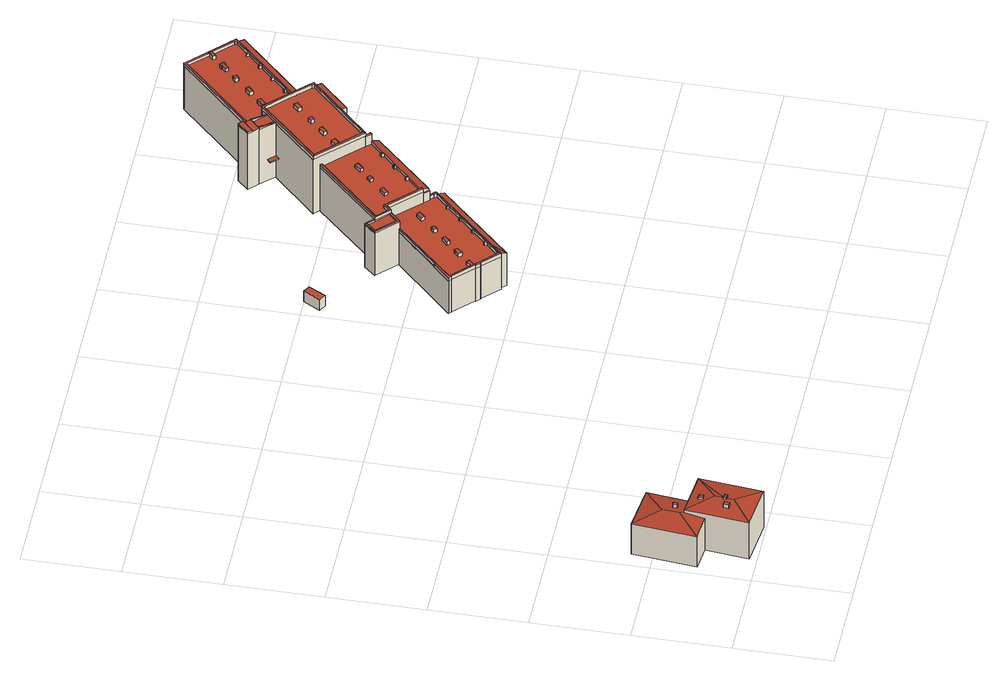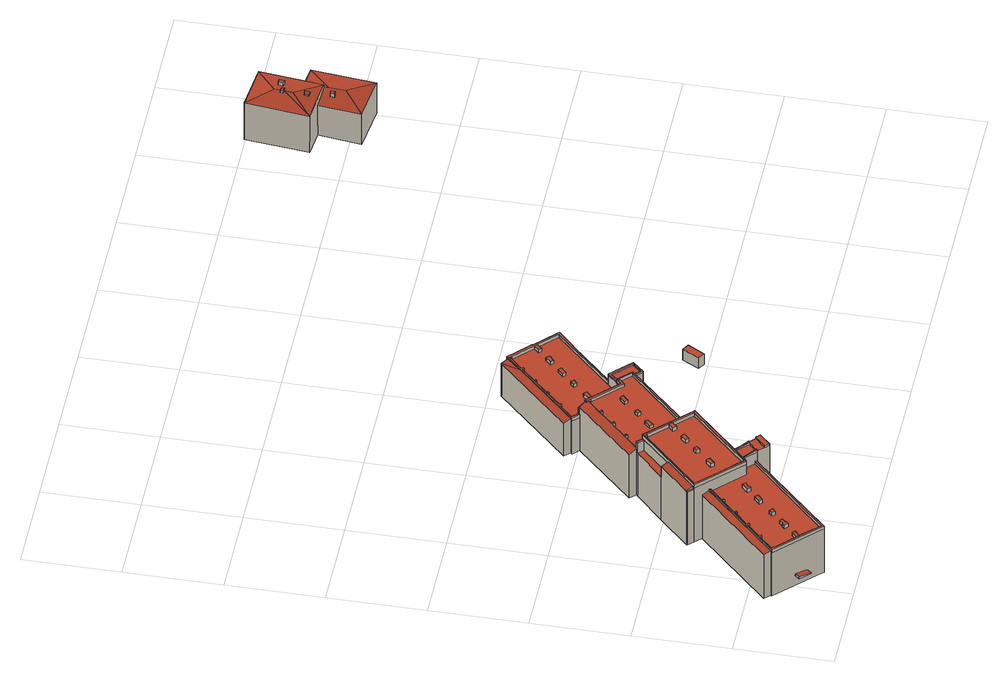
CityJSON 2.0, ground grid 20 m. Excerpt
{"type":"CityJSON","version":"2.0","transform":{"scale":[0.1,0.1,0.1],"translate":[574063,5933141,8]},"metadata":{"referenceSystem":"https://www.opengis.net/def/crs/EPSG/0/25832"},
"CityObjects":{
"building1":{"type":"Building","attributes":{"Grundfläche 2D":"235.596476","Grundhöhe NN":"10.334"},"children":["building1-1","building1-2","building1-3","building1-4"],"geometry":[{"type":"Solid","lod":"3","boundaries":[[[[0,1,2,3]],[[4,0,3,5,6]],[[4,6,7]],[[0,4,7,1]],[[8,9,10,11,12,13,14]],[[14,13,15]],[[16,10,9]],[[11,10,16,15,12]],[[13,12,15]],[[6,5,17,18]],[[7,6,18,19]],[[1,7,19,20]],[[2,1,20,21]],[[22,9,8,14,3,2,21]],[[16,9,22,23]],[[15,16,23,24]],[[5,3,14,15,24,17]],[[23,22,21,20,19,18,17,24]]]],"semantics":{"surfaces":[{"type":"RoofSurface"},{"type":"WallSurface"},{"type":"GroundSurface"}],"values":[[0,0,0,0,0,0,0,0,0,1,1,1,1,1,1,1,1,2]]}}]},
"building1-1":{"type":"BuildingInstallation","parents":["building1"],"geometry":[{"type":"MultiSurface","lod":"3","boundaries":[[[25,26,27,28]],[[28,27,29,30]],[[30,31,25,28]],[[31,32,26,25]],[[27,26,32,29]]],"semantics":{"surfaces":[{"type":"RoofSurface"},{"type":"WallSurface"}],"values":[0,1,1,1,1]}}]},
"building1-2":{"type":"BuildingInstallation","parents":["building1"],"geometry":[{"type":"MultiSurface","lod":"3","boundaries":[[[33,34,35,36]],[[36,35,37,38]],[[33,36,38,39]],[[34,33,39,40]],[[35,34,40,37]]],"semantics":{"surfaces":[{"type":"RoofSurface"},{"type":"WallSurface"}],"values":[0,1,1,1,1]}}]},
"building1-3":{"type":"BuildingInstallation","parents":["building1"],"geometry":[{"type":"MultiSurface","lod":"3","boundaries":[[[41,42,43,44]],[[44,43,45,46]],[[41,44,46,47]],[[42,41,47,48]],[[43,42,48,45]]],"semantics":{"surfaces":[{"type":"RoofSurface"},{"type":"WallSurface"}],"values":[0,1,1,1,1]}}]},
"building1-4":{"type":"BuildingInstallation","parents":["building1"],"geometry":[{"type":"MultiSurface","lod":"3","boundaries":[[[49,50,51,52,53,54,55]],[[50,49,56,57]],[[58,53,52,51,50,57,11,59]],[[58,60,54,53]],[[60,12,55,54]],[[49,55,12,56]]],"semantics":{"surfaces":[{"type":"RoofSurface"},{"type":"WallSurface"}],"values":[0,1,1,1,1,1]}}]},
"building2":{"type":"Building","attributes":{"Grundfläche 2D":"6.353888","Grundhöhe NN":"10.381"},"geometry":[{"type":"Solid","lod":"3","boundaries":[[[[61,62,63,64]],[[65,66,64,63]],[[66,67,61,64]],[[67,68,62,61]],[[68,65,63,62]],[[68,67,66,65]]]],"semantics":{"surfaces":[{"type":"RoofSurface"},{"type":"WallSurface"},{"type":"GroundSurface"}],"values":[[0,1,1,1,1,2]]}}]},
"building3":{"type":"Building","attributes":{"Grundfläche 2D":"1129.569806","Grundhöhe NN":"8.372"},"children":["building3-1","building3-2","building3-3","building3-4","building3-5","building3-6","building3-7","building3-8","building3-9","building3-10","building3-11","building3-12","building3-13","building3-14","building3-15","building3-16","building3-17","building3-18","building3-19","building3-20","building3-21","building3-22","building3-23","building3-24","building3-25"],"geometry":[{"type":"MultiSurface","lod":"3","boundaries":[[[69,70,71,72,73,74,75,76,77,78,79,80,81,82,83,84,85,86,87,88,89,90,91]],[[92,93,94,95,96,97,98,99,100,101,102,103,104,105,106]],[[107,108,109,110,111,112,113,114,115,116,117,118,119,120,121,122,123,124,125]],[[126,127,128,129,130,131,132,133,134,135,136,137,138,139,140,141]],[[142,143,144,145,146,147,148,149,150,151,152,153,154,155,156,157,158,159,160,161,162,163,164,165,166,167,168,169,170,171,172,173]],[[174,175,176,177,178,179,180,181,182,183,184]],[[185,186,187]],[[188,189,190,191,192,193,194,195,196,197,198,199,200,201,202,203,204,205,206]],[[207,208,209,210,211,212,213,214]],[[215,216,217,218,219,220,221,222,223,224,225,226,227,228,229,230,231,232,233,234,235,236,237]],[[238,239,240,241,242,243,244,245,246,247,248,249,250,251,252,253,254,255,256,257,258,259,260,261,262,263,264,265,266]],[[267,268,269,270,271,272,273,274,275]],[[276,277,278,279,280,281]],[[100,282,101]],[[283,284,285,286,287,288,289,290,291,292,293,294,295,101,282,296,297]],[[289,288,298]],[[288,299,298]],[[300,293,292]],[[295,294,301,302]],[[303,304,305,306,307]],[[308,309,310,304]],[[310,311,305,304]],[[312,313,314,315]],[[316,317,318,319,320]],[[321,322,323,324]],[[325,326,327,328,329]],[[330,331,332,333]],[[74,73,186,185]],[[185,187,75,74]],[[187,334,335,77,76,75]],[[335,336,337,79,78,77]],[[80,79,337,338]],[[338,339,81,80]],[[82,81,339,340]],[[340,341,83,82]],[[341,342,84,83]],[[342,343,344,86,85,84]],[[86,344,345,311,310,87]],[[310,309,88,87]],[[89,190,189,90]],[[189,188,91,90]],[[188,206,69,91]],[[70,205,204,71]],[[204,203,72,71]],[[94,346,347,348,95]],[[95,348,349,350,96]],[[351,97,96,350]],[[351,352,98,97]],[[98,352,353,296,282,99]],[[100,99,282]],[[101,215,237,102]],[[237,236,103,102]],[[236,235,104,103]],[[235,234,105,104]],[[234,233,106,105]],[[92,106,233,232]],[[93,92,232,231]],[[116,115,114,139,138,137,136,135,134,117]],[[134,133,132,131,130,120,119,118,117]],[[130,129,121,120]],[[129,128,122,121]],[[128,127,123,122]],[[354,355,125,124,126,356,314,313]],[[355,357,358,108,107,125]],[[358,359,178,360,177,176,361,362,175,363,364,140,113,112,111,110,109,108]],[[320,170,169,244,243,358,357,355,322,365,366,316]],[[240,239,144,143]],[[239,238,145,144]],[[265,264,149,148]],[[264,263,150,149]],[[151,150,263,262]],[[260,153,152,151,262,261]],[[154,153,260,259]],[[259,258,155,154]],[[258,257,156,155]],[[157,156,257,256]],[[158,157,256,255]],[[255,254,159,158]],[[254,253,160,159]],[[161,160,253,252]],[[252,251,162,161]],[[251,250,163,162]],[[250,249,164,163]],[[165,164,249,248]],[[248,247,166,165]],[[247,246,167,166]],[[246,245,168,167]],[[245,244,169,168]],[[171,170,320,319,318,367,368]],[[368,369,370,173,172,171]],[[370,371,142,173]],[[370,369,368,372,373,374]],[[375,346,94,93,231,230,278,126,141,140,376,377]],[[327,326,356,126,278,277]],[[355,354,323,322]],[[378,379,376,140,364,363,175,380,381]],[[178,359,358,243,242,241]],[[367,382,372,368]],[[371,370,374,383]],[[380,175,174,184,384,378,381]],[[143,142,371,383,385,180,179,178,241,240]],[[386,387,335,334,187,186,388,389]],[[390,337,336,335,387,391]],[[338,337,390,392]],[[339,338,392,393]],[[340,339,393,394]],[[341,340,394,395]],[[342,341,395,396]],[[397,344,343,342,396,398]],[[344,397,399,345]],[[193,400,401,194]],[[402,196,195,194,401,403]],[[210,209,404,405]],[[186,73,72,203,211,210,405,388]],[[211,203,202,212]],[[209,208,207,406,407,404]],[[348,214,213,212,350,349]],[[350,212,202,201,351]],[[352,351,201,200,332]],[[353,352,332,331]],[[346,375,406,207,214,348,347]],[[287,286,279,278,230,229]],[[408,329,281,280,279,286,285,409]],[[277,276,281,329,328,327]],[[197,410,297,296,353,331,330,410]],[[196,402,411,284,283,297,410,197]],[[285,284,411,409]],[[287,229,228,288]],[[288,228,227,299]],[[298,299,227,226]],[[298,226,225,289]],[[290,289,225,224]],[[290,224,223,291]],[[291,223,222,292]],[[292,222,221,300]],[[300,221,220,293]],[[293,220,219,294]],[[294,219,218,301]],[[301,218,217,302]],[[302,217,216,295]],[[101,295,216,215]],[[191,309,308,304,303,307,193,192]],[[311,345,399,412,305]],[[306,413,400,193,307]],[[306,305,412,413]],[[314,356,326,325,315]],[[312,315,325,414,415,324]],[[313,312,324,323,354]],[[317,316,366,416]],[[317,416,382,367,318]],[[321,324,415,417]],[[322,321,417,365]],[[268,267,184,183]],[[268,183,182,269]],[[180,271,270,269,182,181]],[[272,271,180,385,418,273]],[[274,273,418,419]],[[267,275,274,419,384,184]],[[325,329,408,414]],[[332,200,199,333]],[[197,410,330,333,199,198]],[[409,411,402,403,401,400,413,412,399,397,398,396,395,394,393,392,390,391,387,386,389,388,405,404,407,406,375,377,376,379,378,384,419,418,385,383,374,373,372,382,416,366,365,417,415,414,408]]],"semantics":{"surfaces":[{"type":"RoofSurface"},{"type":"WallSurface"},{"type":"GroundSurface"}],"values":[0,0,0,0,0,0,0,0,0,0,0,0,0,0,0,0,0,0,0,0,0,0,0,0,0,0,0,1,1,1,1,1,1,1,1,1,1,1,1,1,1,1,1,1,1,1,1,1,1,1,1,1,1,1,1,1,1,1,1,1,1,1,1,1,1,1,1,1,1,1,1,1,1,1,1,1,1,1,1,1,1,1,1,1,1,1,1,1,1,1,1,1,1,1,1,1,1,1,1,1,1,1,1,1,1,1,1,1,1,1,1,1,1,1,1,1,1,1,1,1,1,1,1,1,1,1,1,1,1,1,1,1,1,1,1,1,1,1,1,1,1,1,1,1,1,1,1,1,1,1,1,1,1,1,1,1,1,1,1,1,1,2]}}]},
"building3-1":{"type":"BuildingInstallation","parents":["building3"],"geometry":[{"type":"MultiSurface","lod":"3","boundaries":[[[348,347,420,421,422,423,350,349,424,425,426]],[[208,209,421,420,347,207]],[[209,210,422,421]],[[210,211,423,422]],[[212,350,423,211]],[[349,350,212,213]],[[427,424,349,213]],[[425,424,427,428]],[[426,425,428,429]],[[214,348,426,429]],[[347,348,214,207]]],"semantics":{"surfaces":[{"type":"RoofSurface"},{"type":"WallSurface"}],"values":[0,1,1,1,1,1,1,1,1,1,1]}}]},
"building3-2":{"type":"BuildingInstallation","parents":["building3"],"geometry":[{"type":"MultiSurface","lod":"3","boundaries":[[[430,431,432,433]],[[433,432,434,435]],[[430,433,435,436]],[[431,430,436,437]],[[432,431,437,434]]],"semantics":{"surfaces":[{"type":"RoofSurface"},{"type":"WallSurface"}],"values":[0,1,1,1,1]}}]},
"building3-3":{"type":"BuildingInstallation","parents":["building3"],"geometry":[{"type":"MultiSurface","lod":"3","boundaries":[[[438,439,440,441]],[[441,440,442,443]],[[438,441,443,444]],[[439,438,444,445]],[[440,439,445,442]]],"semantics":{"surfaces":[{"type":"RoofSurface"},{"type":"WallSurface"}],"values":[0,1,1,1,1]}}]},
"building3-4":{"type":"BuildingInstallation","parents":["building3"],"geometry":[{"type":"MultiSurface","lod":"3","boundaries":[[[446,447,448,449]],[[449,448,450,451]],[[446,449,451,452]],[[447,446,452,453]],[[448,447,453,450]]],"semantics":{"surfaces":[{"type":"RoofSurface"},{"type":"WallSurface"}],"values":[0,1,1,1,1]}}]},
"building3-5":{"type":"BuildingInstallation","parents":["building3"],"geometry":[{"type":"MultiSurface","lod":"3","boundaries":[[[454,455,456,457]],[[458,457,456,459,460]],[[458,461,454,457]],[[462,463,455,454,461]],[[463,459,456,455]]],"semantics":{"surfaces":[{"type":"RoofSurface"},{"type":"WallSurface"}],"values":[0,1,1,1,1]}}]},
"building3-6":{"type":"BuildingInstallation","parents":["building3"],"geometry":[{"type":"MultiSurface","lod":"3","boundaries":[[[464,465,466,467]],[[467,466,468,469]],[[464,467,469,470]],[[465,464,470,471]],[[466,465,471,468]]],"semantics":{"surfaces":[{"type":"RoofSurface"},{"type":"WallSurface"}],"values":[0,1,1,1,1]}}]},
"building3-7":{"type":"BuildingInstallation","parents":["building3"],"geometry":[{"type":"MultiSurface","lod":"3","boundaries":[[[472,459,463,114,113,473,124,123,474]],[[140,141,126,124,473,113]],[[127,475,474,123]],[[472,474,475,476]],[[476,460,459,472]],[[463,462,139,114]]],"semantics":{"surfaces":[{"type":"RoofSurface"},{"type":"WallSurface"}],"values":[0,1,1,1,1,1]}}]},
"building3-8":{"type":"BuildingInstallation","parents":["building3"],"geometry":[{"type":"MultiSurface","lod":"3","boundaries":[[[477,478,479,480]],[[480,479,481,482]],[[477,480,482,483]],[[478,477,483,484]],[[479,478,484,481]]],"semantics":{"surfaces":[{"type":"RoofSurface"},{"type":"WallSurface"}],"values":[0,1,1,1,1]}}]},
"building3-9":{"type":"BuildingInstallation","parents":["building3"],"geometry":[{"type":"MultiSurface","lod":"3","boundaries":[[[485,486,487,488]],[[488,487,489,490]],[[485,488,490,491]],[[486,485,491,492]],[[487,486,492,489]]],"semantics":{"surfaces":[{"type":"RoofSurface"},{"type":"WallSurface"}],"values":[0,1,1,1,1]}}]},
"building3-10":{"type":"BuildingInstallation","parents":["building3"],"geometry":[{"type":"MultiSurface","lod":"3","boundaries":[[[493,494,495,496,497,498,499]],[[500,501,497,496]],[[501,502,503,499,498,497]],[[503,504,493,499]],[[504,505,494,493]],[[495,494,505,506]],[[506,500,496,495]]],"semantics":{"surfaces":[{"type":"RoofSurface"},{"type":"WallSurface"}],"values":[0,1,1,1,1,1,1]}}]},
"building3-11":{"type":"BuildingInstallation","parents":["building3"],"geometry":[{"type":"MultiSurface","lod":"3","boundaries":[[[507,508,509,510]],[[510,509,511,512]],[[507,510,512,513]],[[508,507,513,514]],[[509,508,514,511]]],"semantics":{"surfaces":[{"type":"RoofSurface"},{"type":"WallSurface"}],"values":[0,1,1,1,1]}}]},
"building3-12":{"type":"BuildingInstallation","parents":["building3"],"geometry":[{"type":"MultiSurface","lod":"3","boundaries":[[[515,516,517,518]],[[518,517,519,520]],[[515,518,520,521]],[[516,515,521,522]],[[517,516,522,519]]],"semantics":{"surfaces":[{"type":"RoofSurface"},{"type":"WallSurface"}],"values":[0,1,1,1,1]}}]},
"building3-13":{"type":"BuildingInstallation","parents":["building3"],"geometry":[{"type":"MultiSurface","lod":"3","boundaries":[[[523,524,525,526,527,528]],[[526,525,529,265]],[[148,526,265]],[[148,147,527,526]],[[147,146,145,238,530,524,523,528,527]],[[525,524,530,529]]],"semantics":{"surfaces":[{"type":"RoofSurface"},{"type":"WallSurface"}],"values":[0,1,1,1,1,1]}}]},
"building3-14":{"type":"BuildingInstallation","parents":["building3"],"geometry":[{"type":"MultiSurface","lod":"3","boundaries":[[[531,532,533,534,535,536,537,538,539]],[[540,541,536,535]],[[541,542,537,536]],[[538,537,542,543]],[[543,544,545,531,539,538]],[[545,546,532,531]],[[546,547,533,532]],[[547,548,534,533]],[[548,540,535,534]]],"semantics":{"surfaces":[{"type":"RoofSurface"},{"type":"WallSurface"}],"values":[0,1,1,1,1,1,1,1,1]}}]},
"building3-15":{"type":"BuildingInstallation","parents":["building3"],"geometry":[{"type":"MultiSurface","lod":"3","boundaries":[[[549,550,551,552]],[[552,551,275,272]],[[549,552,272,273]],[[550,549,273,274]],[[551,550,274,275]]],"semantics":{"surfaces":[{"type":"RoofSurface"},{"type":"WallSurface"}],"values":[0,1,1,1,1]}}]},
"building3-16":{"type":"BuildingInstallation","parents":["building3"],"geometry":[{"type":"MultiSurface","lod":"3","boundaries":[[[360,553,177]],[[554,555,556,557,558,559,553,360]],[[555,554,360,178,179,180,271,556]],[[269,558,557,556,271,180,181,182]],[[559,558,269,182,560,177,553]]],"semantics":{"surfaces":[{"type":"RoofSurface"},{"type":"WallSurface"}],"values":[0,0,1,1,1]}}]},
"building3-17":{"type":"BuildingInstallation","parents":["building3"],"geometry":[{"type":"MultiSurface","lod":"3","boundaries":[[[362,361,561]],[[562,563,564,362,561,565]],[[563,562,566]],[[561,361,176,567,568,183,268,566,562,565]],[[563,566,268,183,184,267]],[[267,184,174,175,362,564,563]]],"semantics":{"surfaces":[{"type":"RoofSurface"},{"type":"WallSurface"}],"values":[0,0,0,1,1,1]}}]},
"building3-18":{"type":"BuildingInstallation","parents":["building3"],"geometry":[{"type":"MultiSurface","lod":"3","boundaries":[[[569,570,571,572]],[[572,571,573,574]],[[569,572,574,575]],[[570,569,575,576]],[[571,570,576,573]]],"semantics":{"surfaces":[{"type":"RoofSurface"},{"type":"WallSurface"}],"values":[0,1,1,1,1]}}]},
"building3-19":{"type":"BuildingInstallation","parents":["building3"],"geometry":[{"type":"MultiSurface","lod":"3","boundaries":[[[577,70,69,578]],[[579,578,69,206]],[[579,580,577,578]],[[205,70,577,580]]],"semantics":{"surfaces":[{"type":"RoofSurface"},{"type":"WallSurface"}],"values":[0,1,1,1]}}]},
"building3-20":{"type":"BuildingInstallation","parents":["building3"],"geometry":[{"type":"MultiSurface","lod":"3","boundaries":[[[581,582,583,584]],[[585,586,584,583]],[[586,587,581,584]],[[582,581,587,588]],[[583,582,588,585]]],"semantics":{"surfaces":[{"type":"RoofSurface"},{"type":"WallSurface"}],"values":[0,1,1,1,1]}}]},
"building3-21":{"type":"BuildingInstallation","parents":["building3"],"geometry":[{"type":"MultiSurface","lod":"3","boundaries":[[[589,590,591,592]],[[593,594,592,591]],[[589,592,594,595]],[[595,596,590,589]],[[591,590,596,593]]],"semantics":{"surfaces":[{"type":"RoofSurface"},{"type":"WallSurface"}],"values":[0,1,1,1,1]}}]},
"building3-22":{"type":"BuildingInstallation","parents":["building3"],"geometry":[{"type":"MultiSurface","lod":"3","boundaries":[[[410,597,598,599,600,601,602,603,604,605,606,607,608,609,610,611,612,613,614,615,616,89,88,617,618,619,620]],[[620,196,197,410]],[[410,197,198,597]],[[598,597,198,621]],[[599,598,621,622]],[[622,623,600,599]],[[623,624,601,600]],[[602,601,624,625]],[[625,626,603,602]],[[604,603,626,627]],[[627,628,605,604]],[[628,629,606,605]],[[607,606,629,630]],[[630,631,608,607]],[[609,608,631,632]],[[632,633,610,609]],[[633,634,611,610]],[[634,635,612,611]],[[613,612,635,636]],[[636,637,614,613]],[[615,614,637,638]],[[638,639,616,615]],[[89,616,639,190]],[[88,309,191,192,193,194,618,617]],[[194,195,196,620,619,618]]],"semantics":{"surfaces":[{"type":"RoofSurface"},{"type":"WallSurface"}],"values":[0,1,1,1,1,1,1,1,1,1,1,1,1,1,1,1,1,1,1,1,1,1,1,1,1]}}]},
"building3-23":{"type":"BuildingInstallation","parents":["building3"],"geometry":[{"type":"MultiSurface","lod":"3","boundaries":[[[640,641,642,643]],[[643,642,644,645]],[[640,643,645,646]],[[641,640,646,647]],[[642,641,647,644]]],"semantics":{"surfaces":[{"type":"RoofSurface"},{"type":"WallSurface"}],"values":[0,1,1,1,1]}}]},
"building3-24":{"type":"BuildingInstallation","parents":["building3"],"geometry":[{"type":"MultiSurface","lod":"3","boundaries":[[[648,649,650,380]],[[651,381,380,650]],[[381,652,648,380]],[[652,653,649,648]],[[653,651,650,649]],[[653,652,381,651]]],"semantics":{"surfaces":[{"type":"RoofSurface"},{"type":"WallSurface"},{"type":"OuterCeilingSurface"}],"values":[0,1,1,1,1,2]}}]},
"building3-25":{"type":"BuildingInstallation","parents":["building3"],"geometry":[{"type":"MultiSurface","lod":"3","boundaries":[[[654,655,656,657,658]],[[654,658,659,660]],[[655,654,660,661]],[[656,655,661,662]],[[658,657,656,662,659]],[[661,660,659,662]]],"semantics":{"surfaces":[{"type":"RoofSurface"},{"type":"WallSurface"},{"type":"OuterCeilingSurface"}],"values":[0,1,1,1,1,2]}}]}
},
"vertices":[
[54,151,109],[0,107,100],[51,102,104],[56,143,109],[57,186,109],[99,139,100],[110,228,100],[14,239,100],[51,102,116],[41,12,116],[94,53,124],[95,67,124],[96,72,124],[98,91,124],[56,143,116],[151,133,116],[137,2,116],[99,139,23],[110,228,23],[14,239,23],[0,107,23],[51,102,23],[41,12,23],[137,2,23],[151,133,23],
[69,159,114],[75,159,114],[76,168,114],[69,168,114],[76,168,105],[69,168,107],[69,159,107],[75,159,105],
[97,112,124],[98,121,122],[88,122,122],[88,112,124],[88,122,119],[88,112,121],[97,112,121],[98,121,119],
[71,58,129],[79,58,129],[80,68,129],[72,69,129],[80,68,122],[72,69,120],[71,58,120],[79,58,122],
[92,73,128],[92,67,128],[95,67,128],[99,66,128],[101,66,128],[102,72,128],[96,72,128],[92,73,124],[92,67,124],[101,66,123],[99,66,124],[102,72,123],
[613,954,51],[632,989,51],[618,997,51],[599,962,51],[618,997,24],[599,962,24],[613,954,24],[632,989,24],
[706,679,96],[701,684,96],[664,720,96],[782,839,96],[780,841,96],[694,754,96],[693,755,96],[658,721,96],[658,720,96],[661,717,96],[662,715,96],[663,716,96],[704,676,96],[703,675,96],[711,667,96],[712,667,96],[746,634,96],[746,633,96],[750,637,96],[749,638,96],[748,640,96],[745,643,96],[744,642,96],[779,886,123],[910,1017,123],[907,1020,123],[775,886,123],[802,860,123],[813,870,123],[873,810,123],[877,814,123],[875,816,123],[874,817,123],[870,822,123],[870,821,123],[869,821,123],[813,877,123],[801,865,123],[1084,1094,151],[1022,1156,151],[1019,1154,151],[1009,1144,151],[990,1125,151],[899,1034,151],[895,1031,151],[902,1031,151],[982,1111,151],[983,1113,151],[1021,1151,151],[1074,1099,151],[1075,1098,151],[1100,1072,151],[1100,1071,151],[1103,1068,151],[985,950,151],[983,944,151],[1109,1070,151],[983,944,143],[985,950,143],[1103,1068,143],[1100,1071,143],[1100,1072,143],[1075,1098,143],[1074,1098,143],[1066,1107,143],[1021,1151,143],[1012,1142,143],[992,1121,143],[983,1113,143],[982,1111,143],[902,1031,143],[895,1031,143],[897,1030,143],[985,1169,123],[987,1166,123],[1149,1327,123],[1185,1290,123],[1186,1290,123],[1186,1291,123],[1190,1286,123],[1227,1249,123],[1226,1248,123],[1230,1244,123],[1203,1217,123],[1202,1217,123],[1199,1220,123],[1196,1218,123],[1200,1214,123],[1173,1187,123],[1169,1191,123],[1166,1188,123],[1170,1184,123],[1142,1157,123],[1139,1160,123],[1136,1158,123],[1140,1154,123],[1112,1126,123],[1108,1130,123],[1106,1128,123],[1110,1124,123],[1082,1096,123],[1084,1094,123],[1236,1246,123],[1151,1330,123],[1149,1333,123],[974,1136,143],[987,1122,143],[990,1125,143],[1007,1142,143],[1009,1144,143],[987,1166,143],[983,1171,143],[983,1170,143],[981,1168,143],[964,1152,143],[961,1149,143],[694,754,88],[780,841,88],[693,755,88],[744,642,88],[745,643,88],[748,640,88],[749,638,88],[750,638,88],[898,788,88],[900,790,88],[899,792,88],[887,803,88],[886,802,88],[884,800,88],[883,799,88],[873,810,88],[813,870,88],[802,860,88],[782,839,88],[664,720,88],[701,684,88],[706,679,88],[778,889,113],[765,901,113],[762,904,113],[740,881,113],[782,839,113],[802,860,113],[799,863,113],[775,886,113],[874,817,116],[902,844,116],[898,848,116],[901,851,116],[904,847,116],[931,874,116],[927,878,116],[928,878,116],[930,881,116],[934,877,116],[961,904,116],[957,908,116],[960,911,116],[964,907,116],[992,935,116],[983,944,116],[910,1017,116],[779,886,116],[801,865,116],[813,877,116],[869,821,116],[870,821,116],[870,822,116],[1185,1290,116],[1149,1327,116],[987,1166,116],[1009,1144,116],[1019,1154,116],[1022,1156,116],[1082,1096,116],[1110,1124,116],[1106,1128,116],[1108,1130,116],[1112,1126,116],[1140,1154,116],[1136,1158,116],[1139,1160,116],[1142,1157,116],[1170,1184,116],[1166,1188,116],[1169,1191,116],[1173,1187,116],[1200,1214,116],[1196,1218,116],[1199,1220,116],[1202,1217,116],[1203,1217,116],[1230,1244,116],[1226,1248,116],[1227,1249,116],[1190,1286,116],[1186,1291,116],[961,1149,147],[964,1152,147],[981,1168,147],[983,1170,147],[983,1171,147],[972,1183,147],[964,1191,147],[941,1168,147],[949,1161,147],[996,939,140],[987,948,140],[983,944,140],[993,934,140],[995,935,140],[997,938,140],[877,814,121],[887,803,115],[1006,923,115],[995,935,122],[993,934,122],[992,935,123],[964,907,123],[961,904,123],[934,877,123],[930,881,125],[928,878,125],[931,874,123],[904,847,123],[902,844,123],[875,812,121],[886,802,115],[957,908,125],[960,911,125],[927,878,125],[901,851,125],[898,848,125],[836,726,93],[777,665,93],[759,625,88],[909,776,88],[898,788,93],[750,638,93],[749,638,93],[750,637,93],[749,636,93],[1118,1056,142],[1107,1067,146],[1046,1007,146],[1057,995,142],[1095,1083,116],[1245,1232,116],[1234,1244,119],[1172,1182,119],[1084,1094,119],[1120,1058,140],[1109,1070,140],[1107,1067,140],[1118,1056,140],[1057,995,115],[1046,1007,115],[987,948,115],[996,939,115],[997,938,115],[886,802,111],[875,812,111],[873,810,111],[883,799,111],[658,721,88],[658,720,88],[661,717,88],[662,715,88],[663,716,88],[704,676,88],[703,675,88],[711,667,88],[712,667,88],[746,634,88],[746,633,88],[749,636,88],[907,1020,116],[778,889,116],[775,886,116],[799,863,116],[802,860,116],[813,870,116],[873,810,116],[875,812,116],[1107,1067,143],[1109,1070,143],[1046,1007,143],[1084,1094,143],[1022,1156,143],[1019,1154,143],[1009,1144,144],[990,1125,144],[987,1122,144],[979,1114,143],[899,1034,143],[1109,1070,4],[1095,1083,4],[1234,1244,116],[1236,1246,116],[1151,1330,116],[1149,1333,116],[985,1169,116],[1236,1246,4],[1151,1330,4],[1149,1333,4],[907,1020,4],[895,1031,4],[897,1030,4],[987,1122,4],[899,1034,4],[987,1122,60],[987,1122,58],[1234,1244,4],[985,1169,4],[961,1149,4],[983,1171,4],[658,721,4],[658,720,4],[780,841,4],[693,755,4],[662,715,4],[661,717,4],[663,716,4],[704,676,4],[703,675,4],[711,667,4],[712,667,4],[746,633,4],[746,634,4],[749,636,4],[898,788,4],[900,790,4],[887,803,4],[899,792,4],[762,904,4],[740,881,4],[778,889,4],[765,901,4],[997,938,4],[995,935,4],[886,802,96],[1006,923,4],[759,625,4],[909,776,4],[1057,995,4],[1118,1056,4],[1245,1232,4],[1120,1058,4],[964,1191,4],[941,1168,4],
[765,901,116],[762,904,116],[740,881,116],[782,839,116],[782,845,116],[745,881,116],[762,899,116],[782,845,113],[745,881,113],[762,899,113],
[907,941,123],[912,936,123],[924,948,123],[918,953,123],[924,948,116],[918,953,116],[907,941,116],[912,936,116],
[847,881,123],[853,876,123],[864,887,123],[858,892,123],[864,887,116],[858,892,116],[847,881,116],[853,876,116],
[881,916,123],[887,911,123],[893,918,123],[888,923,123],[893,918,116],[888,923,116],[881,916,116],[887,911,116],
[948,1005,152],[938,995,152],[944,989,152],[954,999,152],[954,999,143],[944,989,151],[944,989,143],[948,1005,143],[938,995,143],[938,995,151],
[967,1024,152],[973,1019,152],[984,1030,152],[978,1035,152],[984,1030,143],[978,1035,143],[967,1024,143],[973,1019,143],
[981,953,151],[897,1030,151],[982,954,151],[982,954,143],[981,953,143],
[998,1054,152],[1003,1049,152],[1009,1055,152],[1004,1061,152],[1009,1055,143],[1004,1061,143],[998,1054,143],[1003,1049,143],
[1027,1085,152],[1033,1079,152],[1044,1090,152],[1038,1096,152],[1044,1090,143],[1038,1096,143],[1027,1085,143],[1033,1079,143],
[1062,1169,125],[1063,1168,125],[1055,1161,125],[1060,1155,125],[1072,1167,125],[1068,1172,125],[1067,1173,125],[1060,1155,116],[1072,1167,116],[1068,1172,116],[1067,1173,116],[1062,1169,116],[1063,1168,116],[1055,1161,116],
[1097,1202,125],[1085,1191,125],[1091,1186,125],[1102,1197,125],[1091,1186,116],[1102,1197,116],[1097,1202,116],[1085,1191,116],
[1126,1233,125],[1119,1226,125],[1125,1221,125],[1131,1227,125],[1125,1221,116],[1131,1227,116],[1126,1233,116],[1119,1226,116],
[1185,1290,125],[1175,1281,125],[1180,1276,125],[1190,1286,125],[1186,1291,125],[1186,1290,125],[1180,1276,116],[1175,1281,116],
[1156,1264,125],[1151,1259,125],[1153,1258,125],[1145,1250,125],[1150,1246,125],[1157,1253,125],[1158,1252,125],[1163,1257,125],[1162,1258,125],[1150,1246,116],[1157,1253,116],[1158,1252,116],[1163,1257,116],[1162,1258,116],[1156,1264,116],[1151,1259,116],[1153,1258,116],[1145,1250,116],
[964,1191,151],[941,1168,151],[949,1161,151],[972,1183,151],
[986,1163,148],[987,1166,148],[985,1169,148],[983,1171,149],[983,1170,149],[981,1168,149],[985,1164,148],[986,1163,143],
[978,1137,146],[975,1140,146],[961,1149,149],[974,1136,146],[976,1139,146],[964,1152,149],[978,1137,143],[975,1140,143],
[790,774,96],[795,768,96],[802,775,96],[797,780,96],[802,775,88],[797,780,88],[790,774,88],[795,768,88],
[711,695,96],[716,690,96],[716,690,88],[711,695,88],
[759,743,96],[765,738,96],[776,749,96],[771,754,96],[776,749,88],[771,754,88],[759,743,88],[765,738,88],
[730,714,96],[735,708,96],[746,719,96],[741,724,96],[746,719,88],[741,724,88],[730,714,88],[735,708,88],
[884,800,96],[892,793,96],[891,792,96],[895,788,96],[867,760,96],[864,763,96],[862,761,96],[864,758,96],[837,730,96],[834,733,96],[832,730,96],[835,728,96],[807,700,96],[805,703,96],[802,701,96],[805,698,96],[778,670,96],[774,673,96],[772,670,96],[775,667,96],[750,638,96],[900,790,96],[899,792,96],[887,803,96],[892,793,88],[891,792,88],[895,788,88],[867,760,88],[864,763,88],[862,761,88],[864,758,88],[837,730,88],[834,733,88],[832,730,88],[835,728,88],[807,700,88],[805,703,88],[802,701,88],[805,698,88],[778,670,88],[774,673,88],[772,670,88],[775,667,88],
[819,804,96],[825,798,96],[836,810,96],[830,815,96],[836,810,88],[830,815,88],[819,804,88],[825,798,88],
[974,1136,60],[965,1128,60],[979,1114,60],[979,1114,58],[974,1136,58],[965,1128,58],
[1206,1295,35],[1186,1315,32],[1177,1305,32],[1188,1293,34],[1197,1285,35],[1197,1285,30],[1206,1295,30],[1186,1315,30],[1177,1305,30]
]}
